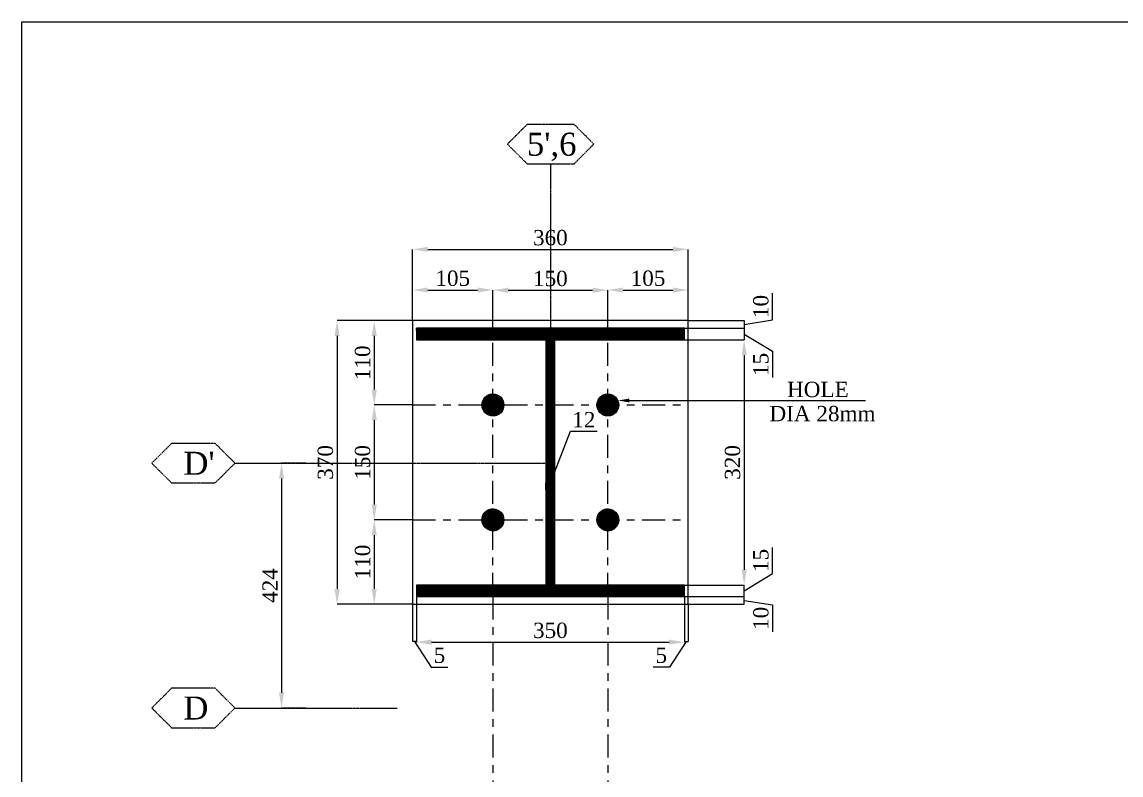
# Model space of a CAD drawing. Header units: millimetres. Extents: x 0 to 13151789, y -1482478 to 0.
# Drawn here: x 12765204 to 12766638, y -1278108 to -1277125 of the extents above; entities that cross this region are included whole.
import ezdxf

# ---------------------------------------------------------------- set-up
doc = ezdxf.new("R2010")
doc.units = ezdxf.units.MM
doc.header["$LTSCALE"] = 0.4
doc.header["$MEASUREMENT"] = 0
doc.header["$PDMODE"] = 66
doc.linetypes.add('CENTER', pattern=[2, 1.25, -0.25, 0.25, -0.25])
doc.linetypes.add('XKITLINE03', pattern=[6, 3, -1, 1, -1])
doc.layers.get('0').update_dxf_attribs({"lineweight": 0})
doc.layers.get('Defpoints').update_dxf_attribs({"lineweight": 0})
for name, color, linetype, lineweight in [('2', 3, 'Continuous', 0), ('Bolt', 255, 'Continuous', 0), ('Grid', 202, 'CENTER', 0), ('HATCH', 8, 'Continuous', 0), ('Layer 1', 7, 'Continuous', 0), ('Other object type', 1, 'Continuous', 0), ('Outer Line', 1, 'Continuous', 0), ('TEXT', 7, 'Continuous', 0)]:
    doc.layers.add(name, color=color, linetype=linetype, lineweight=lineweight)
doc.styles.add('style2', font='ARIALN.TTF')
doc.styles.add('TNROMAN', font='times.ttf')
doc.dimstyles.new('shahid', dxfattribs={"dimtxt": 37.0005, "dimasz": 20, "dimexe": 8, "dimexo": 10, "dimgap": 5, "dimtad": 3, "dimdec": 0, "dimrnd": 1, "dimzin": 0, "dimdsep": 46, "dimtxsty": 'style2', "dimcen": 0.09, "dimclrt": 1, "dimadec": 0, "dimazin": 0, "dimtfac": 1, "dimtdec": 0, "dimtix": 1, "dimtmove": 1, "dimatfit": 3, "dimfxl": 1, "dimtolj": 1, "dimtzin": 0, "dimlwd": 5, "dimlwe": 5, "dimarcsym": 0})
pattern_1 = [(45, (5160851.15295, -1963925.04938), (-0.0883883476483, 0.0883883476483), [])]

# ---------------------------------------------------------------- blocks, each defined once
blk = doc.blocks.new('*D140')
at = {"layer": 'Defpoints', "color": 0, "linetype": 'ByBlock', "lineweight": 0, "ltscale": 0.0025, "transparency": 16777216}
for p in [(12765818.4, -1277475), (12765713.4, -1277515), (12765818.4, -1277526)]:
    blk.add_point(p, dxfattribs=at)
at = {"layer": 'Layer 1', "color": 8, "linetype": 'ByBlock', "lineweight": 5, "ltscale": 0.0025, "transparency": 16777216}
for p, q in [((12765713.4, -1277515), (12765713.4, -1277475)), ((12765733.4, -1277475), (12765798.4, -1277475)), ((12765818.4, -1277526), (12765818.4, -1277475))]:
    blk.add_line(p, q, dxfattribs=at)
at = {"layer": 'Layer 1', "color": 8, "linetype": 'ByBlock', "lineweight": 0, "ltscale": 0.0025, "transparency": 16777216}
for points in [[(12765733.4, -1277471.7), (12765733.4, -1277478.3), (12765713.4, -1277475)], [(12765798.4, -1277471.7), (12765798.4, -1277478.3), (12765818.4, -1277475)]]:
    blk.add_solid(points, dxfattribs=at)
at = {"layer": 'Layer 1', "color": 2, "linetype": 'ByBlock', "lineweight": 0, "ltscale": 0.0025, "transparency": 16777216, "insert": (12765765.9, -1277459.8), "char_height": 20, "attachment_point": 5, "style": 'TNROMAN'}
blk.add_mtext('\\A1;105', dxfattribs=at)
blk = doc.blocks.new('*D141')
at = {"layer": 'Defpoints', "color": 0, "linetype": 'ByBlock', "lineweight": 0, "ltscale": 0.0025, "transparency": 16777216}
for p in [(12765968.4, -1277475.3), (12765818.4, -1277526), (12765968.4, -1277526)]:
    blk.add_point(p, dxfattribs=at)
at = {"layer": 'Layer 1', "color": 8, "linetype": 'ByBlock', "lineweight": 5, "ltscale": 0.0025, "transparency": 16777216}
for p, q in [((12765818.4, -1277526), (12765818.4, -1277475.3)), ((12765838.4, -1277475.3), (12765948.4, -1277475.3)), ((12765968.4, -1277526), (12765968.4, -1277475.3))]:
    blk.add_line(p, q, dxfattribs=at)
at = {"layer": 'Layer 1', "color": 8, "linetype": 'ByBlock', "lineweight": 0, "ltscale": 0.0025, "transparency": 16777216}
for points in [[(12765838.4, -1277471.9), (12765838.4, -1277478.6), (12765818.4, -1277475.3)], [(12765948.4, -1277471.9), (12765948.4, -1277478.6), (12765968.4, -1277475.3)]]:
    blk.add_solid(points, dxfattribs=at)
at = {"layer": 'Layer 1', "color": 2, "linetype": 'ByBlock', "lineweight": 0, "ltscale": 0.0025, "transparency": 16777216, "insert": (12765893.4, -1277460.1), "char_height": 20, "attachment_point": 5, "style": 'TNROMAN'}
blk.add_mtext('\\A1;150', dxfattribs=at)
blk = doc.blocks.new('*D142')
at = {"layer": 'Defpoints', "color": 0, "linetype": 'ByBlock', "lineweight": 0, "ltscale": 0.0025, "transparency": 16777216}
for p in [(12766073.4, -1277475), (12766073.4, -1277515), (12765968.4, -1277526)]:
    blk.add_point(p, dxfattribs=at)
at = {"layer": 'Layer 1', "color": 8, "linetype": 'ByBlock', "lineweight": 5, "ltscale": 0.0025, "transparency": 16777216}
for p, q in [((12765968.4, -1277526), (12765968.4, -1277475)), ((12765988.4, -1277475), (12766053.4, -1277475)), ((12766073.4, -1277515), (12766073.4, -1277475))]:
    blk.add_line(p, q, dxfattribs=at)
at = {"layer": 'Layer 1', "color": 8, "linetype": 'ByBlock', "lineweight": 0, "ltscale": 0.0025, "transparency": 16777216}
for points in [[(12765988.4, -1277471.7), (12765988.4, -1277478.3), (12765968.4, -1277475)], [(12766053.4, -1277471.7), (12766053.4, -1277478.3), (12766073.4, -1277475)]]:
    blk.add_solid(points, dxfattribs=at)
at = {"layer": 'Layer 1', "color": 2, "linetype": 'ByBlock', "lineweight": 0, "ltscale": 0.0025, "transparency": 16777216, "insert": (12766020.9, -1277459.8), "char_height": 20, "attachment_point": 5, "style": 'TNROMAN'}
blk.add_mtext('\\A1;105', dxfattribs=at)
blk = doc.blocks.new('*D134')
at = {"layer": 'Defpoints', "color": 0, "linetype": 'ByBlock', "lineweight": 0, "ltscale": 0.0025, "transparency": 16777216}
for p in [(12765713.4, -1277515), (12765663.4, -1277625), (12765713.4, -1277625)]:
    blk.add_point(p, dxfattribs=at)
at = {"layer": 'Layer 1', "color": 8, "linetype": 'ByBlock', "lineweight": 5, "ltscale": 0.0025, "transparency": 16777216}
for p, q in [((12765713.4, -1277515), (12765663.4, -1277515)), ((12765663.4, -1277535), (12765663.4, -1277605)), ((12765713.4, -1277625), (12765663.4, -1277625))]:
    blk.add_line(p, q, dxfattribs=at)
at = {"layer": 'Layer 1', "color": 8, "linetype": 'ByBlock', "lineweight": 0, "ltscale": 0.0025, "transparency": 16777216}
for points in [[(12765660.1, -1277535), (12765666.8, -1277535), (12765663.4, -1277515)], [(12765660.1, -1277605), (12765666.8, -1277605), (12765663.4, -1277625)]]:
    blk.add_solid(points, dxfattribs=at)
at = {"layer": 'Layer 1', "color": 2, "linetype": 'ByBlock', "lineweight": 0, "ltscale": 0.0025, "transparency": 16777216, "insert": (12765648.3, -1277570), "char_height": 20, "attachment_point": 5, "rotation": 90, "style": 'TNROMAN'}
blk.add_mtext('\\A1;110', dxfattribs=at)
blk = doc.blocks.new('*D143')
at = {"layer": 'Defpoints', "color": 0, "lineweight": 0, "transparency": 16777216}
for p in [(12765713.4, -1277625), (12765663.4, -1277775), (12765713.4, -1277775)]:
    blk.add_point(p, dxfattribs=at)
at = {"layer": 'Layer 1', "color": 8, "lineweight": 5, "transparency": 16777216}
for p, q in [((12765713.4, -1277625), (12765663.4, -1277625)), ((12765663.4, -1277645), (12765663.4, -1277755)), ((12765713.4, -1277775), (12765663.4, -1277775))]:
    blk.add_line(p, q, dxfattribs=at)
at = {"layer": 'Layer 1', "color": 8, "lineweight": 0, "transparency": 16777216}
for points in [[(12765660.1, -1277645), (12765666.8, -1277645), (12765663.4, -1277625)], [(12765660.1, -1277755), (12765666.8, -1277755), (12765663.4, -1277775)]]:
    blk.add_solid(points, dxfattribs=at)
at = {"layer": 'Layer 1', "color": 2, "lineweight": 0, "transparency": 16777216, "insert": (12765648.3, -1277700), "char_height": 20, "attachment_point": 5, "rotation": 90, "style": 'TNROMAN'}
blk.add_mtext('\\A1;150', dxfattribs=at)
blk = doc.blocks.new('*D144')
at = {"layer": 'Defpoints', "color": 0, "lineweight": 0, "transparency": 16777216}
for p in [(12765713.4, -1277775), (12765663.4, -1277885), (12765713.4, -1277885)]:
    blk.add_point(p, dxfattribs=at)
at = {"layer": 'Layer 1', "color": 8, "lineweight": 5, "transparency": 16777216}
for p, q in [((12765713.4, -1277775), (12765663.4, -1277775)), ((12765663.4, -1277795), (12765663.4, -1277865)), ((12765713.4, -1277885), (12765663.4, -1277885))]:
    blk.add_line(p, q, dxfattribs=at)
at = {"layer": 'Layer 1', "color": 8, "lineweight": 0, "transparency": 16777216}
for points in [[(12765660.1, -1277795), (12765666.8, -1277795), (12765663.4, -1277775)], [(12765660.1, -1277865), (12765666.8, -1277865), (12765663.4, -1277885)]]:
    blk.add_solid(points, dxfattribs=at)
at = {"layer": 'Layer 1', "color": 2, "lineweight": 0, "transparency": 16777216, "insert": (12765648.3, -1277830), "char_height": 20, "attachment_point": 5, "rotation": 90, "style": 'TNROMAN'}
blk.add_mtext('\\A1;110', dxfattribs=at)
blk = doc.blocks.new('*D145')
at = {"layer": 'Defpoints', "color": 0, "linetype": 'ByBlock', "lineweight": 0, "ltscale": 0.0025, "transparency": 16777216}
for p in [(12766073.4, -1277422), (12765713.4, -1277515), (12766073.4, -1277515)]:
    blk.add_point(p, dxfattribs=at)
at = {"layer": 'Layer 1', "color": 8, "linetype": 'ByBlock', "lineweight": 5, "ltscale": 0.0025, "transparency": 16777216}
for p, q in [((12765713.4, -1277515), (12765713.4, -1277422)), ((12765733.4, -1277422), (12766053.4, -1277422)), ((12766073.4, -1277515), (12766073.4, -1277422))]:
    blk.add_line(p, q, dxfattribs=at)
at = {"layer": 'Layer 1', "color": 8, "linetype": 'ByBlock', "lineweight": 0, "ltscale": 0.0025, "transparency": 16777216}
for points in [[(12765733.4, -1277418.7), (12765733.4, -1277425.3), (12765713.4, -1277422)], [(12766053.4, -1277418.7), (12766053.4, -1277425.3), (12766073.4, -1277422)]]:
    blk.add_solid(points, dxfattribs=at)
at = {"layer": 'Layer 1', "color": 2, "linetype": 'ByBlock', "lineweight": 0, "ltscale": 0.0025, "transparency": 16777216, "insert": (12765893.4, -1277406.8), "char_height": 20, "attachment_point": 5, "style": 'TNROMAN'}
blk.add_mtext('\\A1;360', dxfattribs=at)
blk = doc.blocks.new('*D146')
at = {"layer": 'Defpoints', "color": 0, "linetype": 'ByBlock', "lineweight": 0, "ltscale": 0.0025, "transparency": 16777216}
for p in [(12765713.4, -1277515), (12765614.9, -1277885), (12765713.4, -1277885)]:
    blk.add_point(p, dxfattribs=at)
at = {"layer": 'Layer 1', "color": 8, "linetype": 'ByBlock', "lineweight": 5, "ltscale": 0.0025, "transparency": 16777216}
for p, q in [((12765713.4, -1277515), (12765614.9, -1277515)), ((12765614.9, -1277535), (12765614.9, -1277865)), ((12765713.4, -1277885), (12765614.9, -1277885))]:
    blk.add_line(p, q, dxfattribs=at)
at = {"layer": 'Layer 1', "color": 8, "linetype": 'ByBlock', "lineweight": 0, "ltscale": 0.0025, "transparency": 16777216}
for points in [[(12765611.6, -1277535), (12765618.3, -1277535), (12765614.9, -1277515)], [(12765611.6, -1277865), (12765618.3, -1277865), (12765614.9, -1277885)]]:
    blk.add_solid(points, dxfattribs=at)
at = {"layer": 'Layer 1', "color": 2, "linetype": 'ByBlock', "lineweight": 0, "ltscale": 0.0025, "transparency": 16777216, "insert": (12765599.7, -1277700), "char_height": 20, "attachment_point": 5, "rotation": 90, "style": 'TNROMAN'}
blk.add_mtext('\\A1;370', dxfattribs=at)
blk = doc.blocks.new('*D147')
at = {"layer": 'Defpoints', "color": 0, "lineweight": 0, "transparency": 16777216}
for p in [(12765718.4, -1277875), (12766068.4, -1277875), (12766068.4, -1277934.5)]:
    blk.add_point(p, dxfattribs=at)
at = {"layer": 'Layer 1', "color": 8, "lineweight": 5, "transparency": 16777216}
for p, q in [((12765718.4, -1277875), (12765718.4, -1277934.5)), ((12766068.4, -1277875), (12766068.4, -1277934.5)), ((12765738.4, -1277934.5), (12766048.4, -1277934.5))]:
    blk.add_line(p, q, dxfattribs=at)
at = {"layer": 'Layer 1', "color": 8, "lineweight": 0, "transparency": 16777216}
for points in [[(12765738.4, -1277931.2), (12765738.4, -1277937.8), (12765718.4, -1277934.5)], [(12766048.4, -1277931.2), (12766048.4, -1277937.8), (12766068.4, -1277934.5)]]:
    blk.add_solid(points, dxfattribs=at)
at = {"layer": 'Layer 1', "color": 2, "lineweight": 0, "transparency": 16777216, "insert": (12765893.4, -1277919.3), "char_height": 20, "attachment_point": 5, "style": 'TNROMAN'}
blk.add_mtext('\\A1;350', dxfattribs=at)
blk = doc.blocks.new('*D148')
at = {"layer": 'Defpoints', "color": 0, "lineweight": 0, "transparency": 16777216}
for p in [(12766068.4, -1277875), (12766073.4, -1277885), (12766073.4, -1277933.5)]:
    blk.add_point(p, dxfattribs=at)
at = {"layer": 'Layer 1', "color": 8, "lineweight": 5, "transparency": 16777216}
for p, q in [((12766068.4, -1277875), (12766068.4, -1277933.5)), ((12766073.4, -1277885), (12766073.4, -1277933.5)), ((12766070.9, -1277933.5), (12766048.9, -1277967)), ((12766068.4, -1277933.5), (12766073.4, -1277933.5)), ((12766068.4, -1277933.5), (12766073.4, -1277933.5)), ((12766048.9, -1277967), (12766027.5, -1277967))]:
    blk.add_line(p, q, dxfattribs=at)
at = {"layer": 'Layer 1', "color": 2, "lineweight": 0, "transparency": 16777216, "insert": (12766038.2, -1277951.8), "char_height": 20, "attachment_point": 5, "style": 'TNROMAN'}
blk.add_mtext('\\A1;5', dxfattribs=at)
blk = doc.blocks.new('*D135')
at = {"layer": 'Defpoints', "color": 0, "lineweight": 0, "transparency": 16777216}
for p in [(12765718.4, -1277874), (12765713.4, -1277885), (12765713.4, -1277933.5)]:
    blk.add_point(p, dxfattribs=at)
at = {"layer": 'Layer 1', "color": 8, "lineweight": 5, "transparency": 16777216}
for p, q in [((12765718.4, -1277874), (12765718.4, -1277933.5)), ((12765713.4, -1277885), (12765713.4, -1277933.5)), ((12765718.4, -1277933.5), (12765713.4, -1277933.5)), ((12765718.4, -1277933.5), (12765713.4, -1277933.5)), ((12765715.9, -1277933.5), (12765737.9, -1277967)), ((12765737.9, -1277967), (12765759.3, -1277967))]:
    blk.add_line(p, q, dxfattribs=at)
at = {"layer": 'Layer 1', "color": 2, "lineweight": 0, "transparency": 16777216, "insert": (12765748.6, -1277951.8), "char_height": 20, "attachment_point": 5, "style": 'TNROMAN'}
blk.add_mtext('\\A1;5', dxfattribs=at)
blk = doc.blocks.new('*D149')
at = {"layer": 'Defpoints', "color": 0, "linetype": 'ByBlock', "lineweight": 0, "ltscale": 0.0025, "transparency": 16777216}
for p in [(12766073.4, -1277515), (12766068.4, -1277525), (12766146.4, -1277525)]:
    blk.add_point(p, dxfattribs=at)
at = {"layer": 'Layer 1', "color": 8, "linetype": 'ByBlock', "lineweight": 5, "ltscale": 0.0025, "transparency": 16777216}
for p, q in [((12766183.4, -1277514), (12766183.4, -1277479)), ((12766073.4, -1277515), (12766146.4, -1277515)), ((12766146.4, -1277520), (12766183.4, -1277514)), ((12766146.4, -1277515), (12766146.4, -1277525)), ((12766146.4, -1277515), (12766146.4, -1277525)), ((12766068.4, -1277525), (12766146.4, -1277525))]:
    blk.add_line(p, q, dxfattribs=at)
at = {"layer": 'Layer 1', "color": 2, "linetype": 'ByBlock', "lineweight": 0, "ltscale": 0.0025, "transparency": 16777216, "insert": (12766168.3, -1277496.5), "char_height": 20, "attachment_point": 5, "rotation": 90, "style": 'TNROMAN'}
blk.add_mtext('\\A1;10', dxfattribs=at)
blk = doc.blocks.new('*D136')
at = {"layer": 'Defpoints', "color": 0, "linetype": 'ByBlock', "lineweight": 0, "ltscale": 0.0025, "transparency": 16777216}
for p in [(12766068.4, -1277525), (12766068.4, -1277540), (12766146.4, -1277540)]:
    blk.add_point(p, dxfattribs=at)
at = {"layer": 'Layer 1', "color": 8, "linetype": 'ByBlock', "lineweight": 5, "ltscale": 0.0025, "transparency": 16777216}
for p, q in [((12766068.4, -1277525), (12766146.4, -1277525)), ((12766146.4, -1277525), (12766146.4, -1277540)), ((12766146.4, -1277525), (12766146.4, -1277540)), ((12766146.4, -1277532.5), (12766183.4, -1277555)), ((12766068.4, -1277540), (12766146.4, -1277540)), ((12766183.4, -1277555), (12766183.4, -1277589.1))]:
    blk.add_line(p, q, dxfattribs=at)
at = {"layer": 'Layer 1', "color": 2, "linetype": 'ByBlock', "lineweight": 0, "ltscale": 0.0025, "transparency": 16777216, "insert": (12766168.3, -1277572.1), "char_height": 20, "attachment_point": 5, "rotation": 90, "style": 'TNROMAN'}
blk.add_mtext('\\A1;15', dxfattribs=at)
blk = doc.blocks.new('*D150')
at = {"layer": 'Defpoints', "color": 0, "lineweight": 0, "transparency": 16777216}
for p in [(12766068.4, -1277540), (12766068.4, -1277860), (12766146.4, -1277860)]:
    blk.add_point(p, dxfattribs=at)
at = {"layer": 'Layer 1', "color": 8, "lineweight": 5, "transparency": 16777216}
for p, q in [((12766068.4, -1277540), (12766146.4, -1277540)), ((12766146.4, -1277560), (12766146.4, -1277840)), ((12766068.4, -1277860), (12766146.4, -1277860))]:
    blk.add_line(p, q, dxfattribs=at)
at = {"layer": 'Layer 1', "color": 8, "lineweight": 0, "transparency": 16777216}
for points in [[(12766143.1, -1277560), (12766149.8, -1277560), (12766146.4, -1277540)], [(12766143.1, -1277840), (12766149.8, -1277840), (12766146.4, -1277860)]]:
    blk.add_solid(points, dxfattribs=at)
at = {"layer": 'Layer 1', "color": 2, "lineweight": 0, "transparency": 16777216, "insert": (12766131.3, -1277700), "char_height": 20, "attachment_point": 5, "rotation": 90, "style": 'TNROMAN'}
blk.add_mtext('\\A1;320', dxfattribs=at)
blk = doc.blocks.new('*D137')
at = {"layer": 'Defpoints', "color": 0, "linetype": 'ByBlock', "lineweight": 0, "ltscale": 0.0025, "transparency": 16777216}
for p in [(12766068.4, -1277875), (12766146.4, -1277875), (12766073.4, -1277885)]:
    blk.add_point(p, dxfattribs=at)
at = {"layer": 'Layer 1', "color": 8, "linetype": 'ByBlock', "lineweight": 5, "ltscale": 0.0025, "transparency": 16777216}
for p, q in [((12766068.4, -1277875), (12766146.4, -1277875)), ((12766146.4, -1277885), (12766146.4, -1277875)), ((12766146.4, -1277885), (12766146.4, -1277875)), ((12766146.4, -1277880), (12766183.4, -1277886)), ((12766073.4, -1277885), (12766146.4, -1277885)), ((12766183.4, -1277886), (12766183.4, -1277921))]:
    blk.add_line(p, q, dxfattribs=at)
at = {"layer": 'Layer 1', "color": 2, "linetype": 'ByBlock', "lineweight": 0, "ltscale": 0.0025, "transparency": 16777216, "insert": (12766168.3, -1277903.5), "char_height": 20, "attachment_point": 5, "rotation": 90, "style": 'TNROMAN'}
blk.add_mtext('\\A1;10', dxfattribs=at)
blk = doc.blocks.new('*D138')
at = {"layer": 'Defpoints', "color": 0, "linetype": 'ByBlock', "lineweight": 0, "ltscale": 0.0025, "transparency": 16777216}
for p in [(12766068.4, -1277860), (12766146.4, -1277860), (12766068.4, -1277875)]:
    blk.add_point(p, dxfattribs=at)
at = {"layer": 'Layer 1', "color": 8, "linetype": 'ByBlock', "lineweight": 5, "ltscale": 0.0025, "transparency": 16777216}
for p, q in [((12766183.4, -1277845), (12766183.4, -1277810.9)), ((12766146.4, -1277867.5), (12766183.4, -1277845)), ((12766068.4, -1277860), (12766146.4, -1277860)), ((12766146.4, -1277875), (12766146.4, -1277860)), ((12766146.4, -1277875), (12766146.4, -1277860)), ((12766068.4, -1277875), (12766146.4, -1277875))]:
    blk.add_line(p, q, dxfattribs=at)
at = {"layer": 'Layer 1', "color": 2, "linetype": 'ByBlock', "lineweight": 0, "ltscale": 0.0025, "transparency": 16777216, "insert": (12766168.3, -1277827.9), "char_height": 20, "attachment_point": 5, "rotation": 90, "style": 'TNROMAN'}
blk.add_mtext('\\A1;15', dxfattribs=at)
blk = doc.blocks.new('*D151')
at = {"layer": 'Defpoints', "color": 0, "lineweight": 0, "transparency": 16777216}
for p in [(12765887.4, -1277735.4), (12765899.4, -1277726.8), (12765899.4, -1277735.4)]:
    blk.add_point(p, dxfattribs=at)
at = {"layer": 'Layer 1', "color": 8, "lineweight": 5, "transparency": 16777216}
for p, q in [((12765893.4, -1277726.8), (12765919.7, -1277659.2)), ((12765919.7, -1277659.2), (12765954.5, -1277659.2)), ((12765887.4, -1277735.4), (12765887.4, -1277726.8)), ((12765887.4, -1277726.8), (12765899.4, -1277726.8)), ((12765887.4, -1277726.8), (12765899.4, -1277726.8)), ((12765899.4, -1277735.4), (12765899.4, -1277726.8))]:
    blk.add_line(p, q, dxfattribs=at)
at = {"layer": 'Layer 1', "color": 2, "lineweight": 0, "transparency": 16777216, "insert": (12765937.1, -1277644.2), "char_height": 20, "attachment_point": 5, "style": 'TNROMAN'}
blk.add_mtext('\\A1;12', dxfattribs=at)
blk = doc.blocks.new('*D225')
at = {"layer": 'Defpoints', "color": 0, "linetype": 'ByBlock', "lineweight": 0, "ltscale": 0.0025, "transparency": 16777216}
for p in [(12765574.2, -1277701), (12765542.4, -1278020.5), (12765574.2, -1278020.5)]:
    blk.add_point(p, dxfattribs=at)
at = {"layer": 'Layer 1', "color": 8, "linetype": 'ByBlock', "lineweight": 5, "ltscale": 0.0025, "transparency": 16777216}
for p, q in [((12765574.2, -1277701), (12765542.4, -1277701)), ((12765542.4, -1277721), (12765542.4, -1278000.5)), ((12765574.2, -1278020.5), (12765542.4, -1278020.5))]:
    blk.add_line(p, q, dxfattribs=at)
at = {"layer": 'Layer 1', "color": 8, "linetype": 'ByBlock', "lineweight": 0, "ltscale": 0.0025, "transparency": 16777216}
for points in [[(12765539.1, -1277721), (12765545.7, -1277721), (12765542.4, -1277701)], [(12765539.1, -1278000.5), (12765545.7, -1278000.5), (12765542.4, -1278020.5)]]:
    blk.add_solid(points, dxfattribs=at)
at = {"layer": 'Layer 1', "color": 2, "linetype": 'ByBlock', "lineweight": 0, "ltscale": 0.0025, "transparency": 16777216, "insert": (12765527.4, -1277860.7), "char_height": 20, "attachment_point": 5, "rotation": 90, "style": 'TNROMAN'}
blk.add_mtext('\\A1;424', dxfattribs=at)

msp = doc.modelspace()

# ---------------------------------------------------------------- hatches: boundary and pattern name
at = {"layer": '2', "lineweight": 0}
h = msp.add_hatch(dxfattribs=at)
h.set_pattern_fill('ANSI31', color=256)
h.set_pattern_definition([(45, (5160631.65295, -1936806.54938), (-0.0883883476483, 0.0883883476483), [])])
h.paths.add_polyline_path([(12765887.4, -1277540), (12765887.4, -1277860), (12765718.4, -1277860), (12765718.4, -1277875), (12766068.4, -1277875), (12766068.4, -1277860), (12765899.4, -1277860), (12765899.4, -1277540), (12766068.4, -1277540), (12766068.4, -1277525), (12765718.4, -1277525), (12765718.4, -1277540)])
at = {"layer": 'HATCH', "lineweight": 0}
h = msp.add_hatch(dxfattribs=at)
h.set_pattern_fill('ANSI31', color=8)
h.set_pattern_definition(pattern_1)
h.paths.add_polyline_path([(12765804.1, -1277625, 1), (12765832.7, -1277625, 1)])
h = msp.add_hatch(dxfattribs=at)
h.set_pattern_fill('ANSI31', color=8)
h.set_pattern_definition(pattern_1)
h.paths.add_polyline_path([(12765954.1, -1277625, 1), (12765982.7, -1277625, 1)])
h = msp.add_hatch(dxfattribs=at)
h.set_pattern_fill('ANSI31', color=8)
h.set_pattern_definition(pattern_1)
h.paths.add_polyline_path([(12765832.7, -1277775, 1), (12765804.1, -1277775, 1)])
h = msp.add_hatch(dxfattribs=at)
h.set_pattern_fill('ANSI31', color=8)
h.set_pattern_definition(pattern_1)
h.paths.add_polyline_path([(12765982.7, -1277775, 1), (12765954.1, -1277775, 1)])

# ---------------------------------------------------------------- linework, layer by layer
at = {"color": 8, "linetype": 'XKITLINE03', "lineweight": 0, "ltscale": 25}
for p, q in [((12765818.4, -1277874), (12765818.4, -1277526)), ((12765968.4, -1277874), (12765968.4, -1277526)), ((12765713.4, -1277625), (12766073.4, -1277625)), ((12765713.4, -1277775), (12766073.4, -1277775)), ((12765818.4, -1277875), (12765818.4, -1278273.5)), ((12765968.4, -1277875), (12765968.4, -1278273.5))]:
    msp.add_line(p, q, dxfattribs=at)
at = {"layer": '2', "lineweight": 0}
msp.add_lwpolyline([(12765899.4, -1277540), (12766068.4, -1277540), (12766068.4, -1277525), (12765718.4, -1277525), (12765718.4, -1277540), (12765887.4, -1277540), (12765887.4, -1277860), (12765718.4, -1277860), (12765718.4, -1277875), (12766068.4, -1277875), (12766068.4, -1277860), (12765899.4, -1277860)], close=True, dxfattribs=at)
at = {"layer": 'Bolt', "linetype": 'ByBlock', "lineweight": 0, "ltscale": 20}
msp.add_lwpolyline([(12765996.5, -1277619.2), (12766032.9, -1277619.2), (12766304.9, -1277619.2)], dxfattribs=at)
at = {"layer": 'Bolt', "lineweight": 0, "ltscale": 20}
msp.add_solid([(12765996.5, -1277621.7), (12765981.5, -1277619.2), (12765996.5, -1277616.7)], dxfattribs=at)
at = {"layer": 'Grid', "linetype": 'XKITLINE03', "lineweight": 0}
for p, q in [((12765893.4, -1277310.4), (12765893.4, -1277525)), ((12765481.6, -1277701), (12765886.4, -1277701)), ((12765481.6, -1278020.5), (12765693.5, -1278020.5))]:
    msp.add_line(p, q, dxfattribs=at)
for points in [[(12765863.1, -1277310.4), (12765924.4, -1277310.4), (12765950.1, -1277284.6), (12765924.4, -1277258.9), (12765863.1, -1277258.9), (12765837.3, -1277284.6)], [(12765398.8, -1277726.7), (12765455.8, -1277726.7), (12765481.6, -1277701), (12765455.8, -1277675.3), (12765398.8, -1277675.3), (12765373, -1277701)], [(12765398.8, -1278046.2), (12765455.8, -1278046.2), (12765481.6, -1278020.5), (12765455.8, -1277994.7), (12765398.8, -1277994.7), (12765373, -1278020.5)]]:
    msp.add_lwpolyline(points, close=True, dxfattribs=at)
at = {"layer": 'Other object type', "color": 0, "lineweight": 0}
msp.add_lwpolyline([(12765713.4, -1277515), (12765713.4, -1277885), (12766073.4, -1277885), (12766073.4, -1277515)], close=True, dxfattribs=at)
at = {"layer": 'Other object type', "color": 8, "lineweight": 0}
for centre in [(12765818.4, -1277625), (12765968.4, -1277625), (12765818.4, -1277775), (12765968.4, -1277775)]:
    msp.add_circle(centre, 14.3, dxfattribs=at)
at = {"layer": 'Outer Line', "color": 3, "lineweight": 0}
msp.add_lwpolyline([(12765203.5, -1277125.2), (12766667.7, -1277125.2), (12766667.7, -1278983.8), (12765203.5, -1278983.8)], close=True, dxfattribs=at)

# ---------------------------------------------------------------- texts
at = {"layer": 'Grid', "color": 2, "lineweight": 0, "style": 'TNROMAN'}
for s, p in [("5',6", (12765862.7, -1277299.7)), ("D' ", (12765414.2, -1277716.1)), ('D ', (12765414.2, -1278035.5))]:
    msp.add_text(s, height=30, dxfattribs=at).set_placement(p)
at = {"layer": 'TEXT', "lineweight": 0, "style": 'TNROMAN'}
for s, p in [('HOLE ', (12766202.4, -1277614.8)), (' DIA 28mm ', (12766171.9, -1277646.3))]:
    msp.add_text(s, height=20, dxfattribs=at).set_placement(p)

# ---------------------------------------------------------------- dimensions: what is measured, and where the dimension line sits
at = {"layer": 'Layer 1', "linetype": 'ByBlock', "lineweight": 0, "ltscale": 0.0025}
for base, p1, p2, picture, middle in [((12766073.4, -1277422), (12765713.4, -1277515), (12766073.4, -1277515), '*D145', (12765893.4, -1277406.8)), ((12765818.4, -1277475), (12765713.4, -1277515), (12765818.4, -1277526), '*D140', (12765765.9, -1277459.8)), ((12765968.4, -1277475.3), (12765818.4, -1277526), (12765968.4, -1277526), '*D141', (12765893.4, -1277460.1)), ((12766073.4, -1277475), (12765968.4, -1277526), (12766073.4, -1277515), '*D142', (12766020.9, -1277459.8))]:
    dim = msp.add_linear_dim(base=base, p1=p1, p2=p2, dimstyle='shahid', override={"dimtxt": 20, "dimexe": 0, "dimexo": 0, "dimtxsty": 'TNROMAN', "dimclrd": 8, "dimclre": 8, "dimclrt": 2}, dxfattribs=at)
    dim.commit()
    dim.dimension.update_dxf_attribs({"geometry": picture, "text_midpoint": middle})
for base, p1, p2, angle, picture, middle in [((12766146.4, -1277525), (12766073.4, -1277515), (12766068.4, -1277525), 90, '*D149', (12766183.4, -1277509)), ((12766146.4, -1277540), (12766068.4, -1277525), (12766068.4, -1277540), 90, '*D136', (12766183.4, -1277560)), ((12766146.4, -1277860), (12766068.4, -1277875), (12766068.4, -1277860), 270, '*D138', (12766183.4, -1277840)), ((12766146.4, -1277875), (12766073.4, -1277885), (12766068.4, -1277875), 270, '*D137', (12766183.4, -1277891))]:
    dim = msp.add_linear_dim(base=base, p1=p1, p2=p2, angle=angle, dimstyle='shahid', override={"dimtxt": 20, "dimexe": 0, "dimexo": 0, "dimtxsty": 'TNROMAN', "dimclrd": 8, "dimclre": 8, "dimclrt": 2}, dxfattribs=at)
    dim.commit()
    dim.dimension.update_dxf_attribs({"geometry": picture, "text_midpoint": middle, "dimtype": 160})
for base, p2, picture, middle in [((12765614.9, -1277885), (12765713.4, -1277885), '*D146', (12765599.7, -1277700)), ((12765663.4, -1277625), (12765713.4, -1277625), '*D134', (12765648.3, -1277570))]:
    dim = msp.add_linear_dim(base=base, p1=(12765713.4, -1277515), p2=p2, angle=90, dimstyle='shahid', override={"dimtxt": 20, "dimexe": 0, "dimexo": 0, "dimtxsty": 'TNROMAN', "dimclrd": 8, "dimclre": 8, "dimclrt": 2}, dxfattribs=at)
    dim.commit()
    dim.dimension.update_dxf_attribs({"geometry": picture, "text_midpoint": middle})
at = {"layer": 'Layer 1', "color": 0, "lineweight": 0}
for base, p1, p2, picture, middle in [((12766146.4, -1277860), (12766068.4, -1277540), (12766068.4, -1277860), '*D150', (12766131.3, -1277700)), ((12765663.4, -1277775), (12765713.4, -1277625), (12765713.4, -1277775), '*D143', (12765648.3, -1277700)), ((12765663.4, -1277885), (12765713.4, -1277775), (12765713.4, -1277885), '*D144', (12765648.3, -1277830))]:
    dim = msp.add_linear_dim(base=base, p1=p1, p2=p2, angle=90, dimstyle='shahid', override={"dimtxt": 20, "dimexe": 0, "dimexo": 0, "dimtxsty": 'TNROMAN', "dimclrd": 8, "dimclre": 8, "dimclrt": 2}, dxfattribs=at)
    dim.commit()
    dim.dimension.update_dxf_attribs({"geometry": picture, "text_midpoint": middle})
for base, p1, p2, picture, middle in [((12765899.4, -1277726.8), (12765887.4, -1277735.4), (12765899.4, -1277735.4), '*D151', (12765924.7, -1277659.2)), ((12766073.4, -1277933.5), (12766068.4, -1277875), (12766073.4, -1277885), '*D148', (12766043.9, -1277967))]:
    dim = msp.add_linear_dim(base=base, p1=p1, p2=p2, dimstyle='shahid', override={"dimtxt": 20, "dimexe": 0, "dimexo": 0, "dimtxsty": 'TNROMAN', "dimclrd": 8, "dimclre": 8, "dimclrt": 2}, dxfattribs=at)
    dim.commit()
    dim.dimension.update_dxf_attribs({"geometry": picture, "text_midpoint": middle, "dimtype": 160})
at = {"layer": 'Layer 1', "linetype": 'ByBlock', "lineweight": 0, "ltscale": 0.0025}
dim = msp.add_linear_dim(base=(12765542.4, -1278020.5), p1=(12765574.2, -1277701), p2=(12765574.2, -1278020.5), angle=90, text='424', dimstyle='shahid', override={"dimtxt": 20, "dimexe": 0, "dimexo": 0, "dimtxsty": 'TNROMAN', "dimclrd": 8, "dimclre": 8, "dimclrt": 2}, dxfattribs=at)
dim.commit()
dim.dimension.update_dxf_attribs({"geometry": '*D225', "text_midpoint": (12765527.4, -1277860.7)})
at = {"layer": 'Layer 1', "color": 0, "lineweight": 0}
dim = msp.add_linear_dim(base=(12765713.4, -1277933.5), p1=(12765718.4, -1277874), p2=(12765713.4, -1277885), angle=180, dimstyle='shahid', override={"dimtxt": 20, "dimexe": 0, "dimexo": 0, "dimtxsty": 'TNROMAN', "dimclrd": 8, "dimclre": 8, "dimclrt": 2}, dxfattribs=at)
dim.commit()
dim.dimension.update_dxf_attribs({"geometry": '*D135', "text_midpoint": (12765742.9, -1277967), "dimtype": 160})
dim = msp.add_linear_dim(base=(12766068.4, -1277934.5), p1=(12765718.4, -1277875), p2=(12766068.4, -1277875), dimstyle='shahid', override={"dimtxt": 20, "dimexe": 0, "dimexo": 0, "dimtxsty": 'TNROMAN', "dimclrd": 8, "dimclre": 8, "dimclrt": 2}, dxfattribs=at)
dim.commit()
dim.dimension.update_dxf_attribs({"geometry": '*D147', "text_midpoint": (12765893.4, -1277919.3)})

doc.saveas('drawing.dxf')
